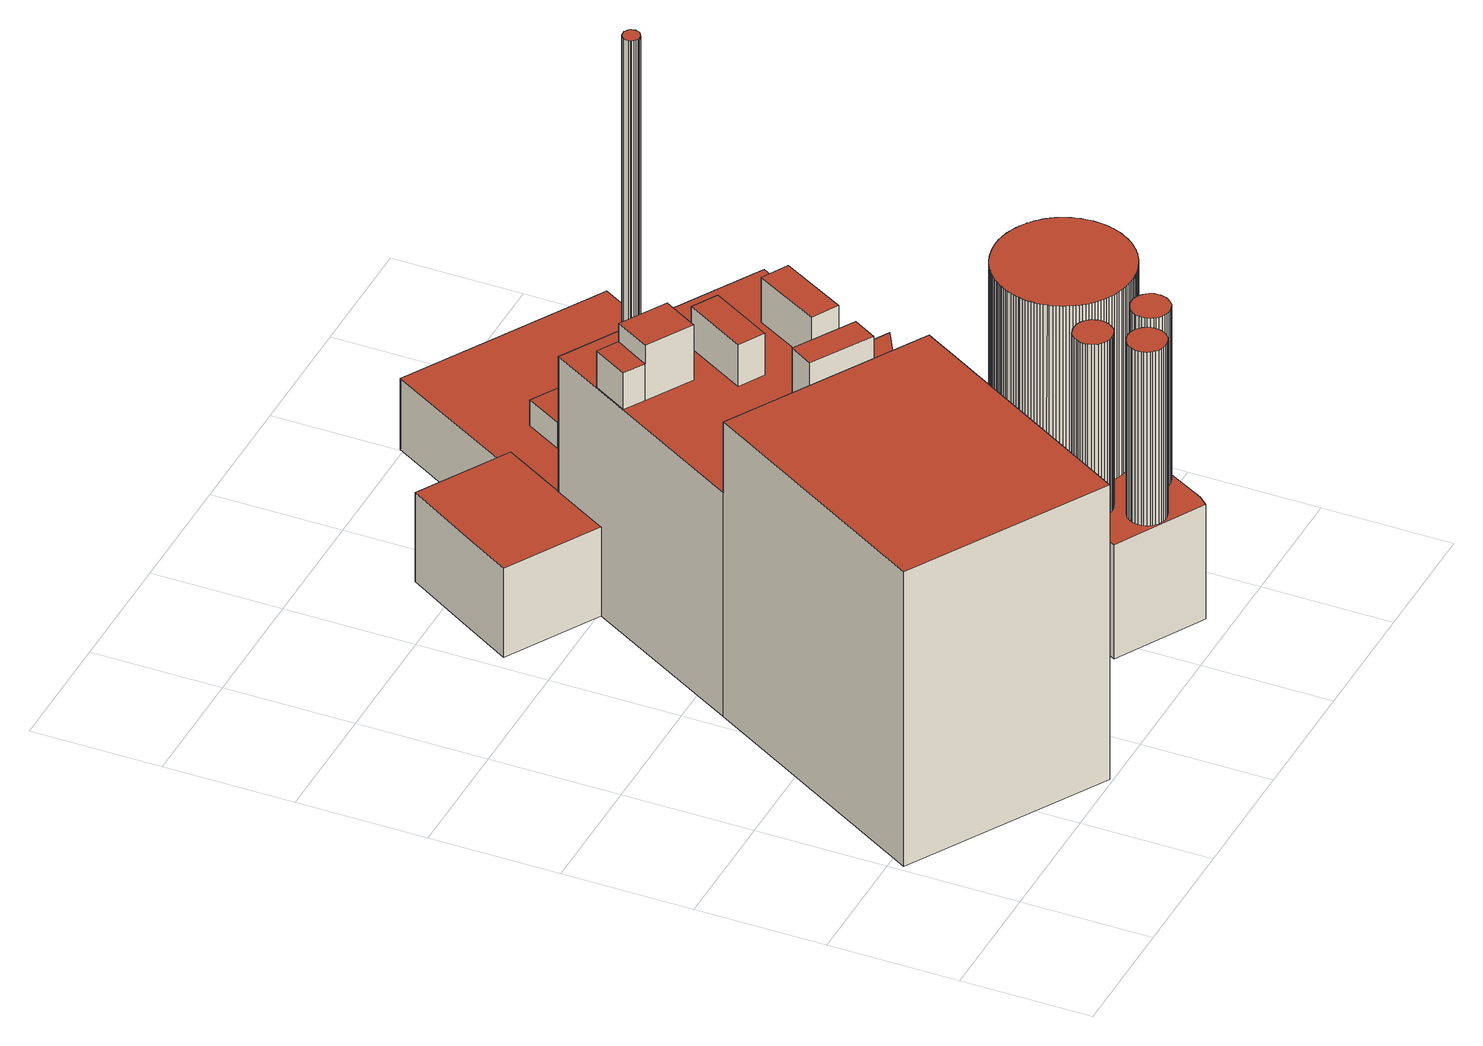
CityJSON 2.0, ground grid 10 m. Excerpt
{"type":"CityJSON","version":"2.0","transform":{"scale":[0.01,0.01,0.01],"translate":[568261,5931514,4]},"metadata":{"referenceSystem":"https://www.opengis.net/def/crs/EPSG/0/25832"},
"CityObjects":{
"building1":{"type":"Building","attributes":{"Grundfläche 2D":"705.606585","Grundhöhe NN":"4.768"},"children":["building1-1"],"geometry":[{"type":"MultiSurface","lod":"3","boundaries":[[[0,1,2,3]],[[4,5,6,7]],[[8,9,10,11]],[[12,13,14,15]],[[16,17,18,19,20,21],[22,23,24,25],[26,27,28,29],[30,31,32,33],[34,35,36,37]],[[38,39,40,41]],[[29,28,3,2]],[[27,42,0,3,28]],[[42,43,1,0]],[[29,2,1,43,26]],[[7,6,30,33]],[[33,32,4,7]],[[32,31,5,4]],[[6,5,31,30]],[[11,10,24,23]],[[8,11,23,22]],[[9,8,22,25]],[[10,9,25,24]],[[15,14,35,34]],[[12,15,34,37]],[[13,12,37,36]],[[36,35,14,13]],[[39,38,44,45]],[[39,45,46,18,40]],[[40,18,17,41]],[[41,17,47,44,38]],[[48,21,20,19,49,50]],[[47,17,16,21,48,51]],[[19,18,46,49]],[[44,47,51,48,50,49,46,45]]],"semantics":{"surfaces":[{"type":"RoofSurface"},{"type":"WallSurface"},{"type":"GroundSurface"}],"values":[0,0,0,0,0,0,1,1,1,1,1,1,1,1,1,1,1,1,1,1,1,1,1,1,1,1,1,1,1,2]}}]},
"building1-1":{"type":"BuildingInstallation","parents":["building1"],"geometry":[{"type":"MultiSurface","lod":"3","boundaries":[[[42,52,53,43]],[[52,42,27,54]],[[54,55,53,52]],[[55,26,43,53]]],"semantics":{"surfaces":[{"type":"RoofSurface"},{"type":"WallSurface"}],"values":[0,1,1,1]}}]},
"building2":{"type":"Building","attributes":{"Grundfläche 2D":"175.293828","Grundhöhe NN":"4.587"},"children":["building2-1","building2-2","building2-3"],"geometry":[{"type":"Solid","lod":"3","boundaries":[[[[56,57,58,59,60,61,62,63,64,65,66,67,68,69,70,71,72,73,74,75,76,77,78,79,80,81,82,83,84,85,86,87,88,89,90,91,92,93,94,95,96,97,98,99,100,101,102,103,104,105,106,107,108,109,110,111,112,113]],[[114,115,116,117,118,119,120,121,122,123]],[[124,125,126,127,128,129,130,131,132,133,134,135,136,137,138,139,140,141,142,143,144,145,146,147,148,149,150,151,152,153,154,155,156,157,158,159,160,161,162,163,164,165,166,167,168,169,170,171,172,173,174,175,176,177,178,179,180,181,182,183,184,185,186,187,188,189,190,191,192,193,194,195,196,197,198,199,200,201,202,203,204,205,206,207,208,209,210,211,212,213,214,215,216,217,218,219,220,221,222,223,224,225,226,227,228,229,230,231,232,233,234,235,236,237,238,239,240,241,242,243,244,245,246,247,248,249,250,251,252,253,254,255,256,257,258,259,260,261,262,263,264,265,266,267,268,269,270,271,272,273,274,275,276,277,278,279,280,281,282,283,284,285,286,287,288,289,290,291,292,293,294,295,296,297,298,299,300,301,302,303,304,305,306,307,308,309,310,311,312,313,314,315,316,317,318,319,320]],[[321,322,323,324,325,326,327,328,329,330,331]],[[332,333,334,335]],[[336,335,334]],[[337,338,339,340,341,342,343,344,345,332,335,346,347,348,349,350,351,352,353,354,355,356,357,358,359,360,361,362,363,364,365,366,367,368,369,370,371,372,373,374,375,376,377,378,379,380,381,382,383,384,385,386,387,388,389,390,391,392]],[[393,382,381]],[[391,394,395,392]],[[396,341,340]],[[118,397,398,119]],[[124,86,85,125]],[[125,85,84,126]],[[126,84,83,127]],[[127,83,82,128]],[[320,88,87,86,124]],[[399,400,300,299,298,297,401,402]],[[403,302,301,300,400,404]],[[405,304,303,302,403,406]],[[407,306,305,304,405,408]],[[307,306,407,409]],[[410,309,308,307,409,411]],[[412,311,310,309,410,413]],[[312,311,412,414]],[[415,314,313,312,414,416]],[[315,314,415,417]],[[316,315,417,418]],[[317,316,418,419]],[[318,317,419,420]],[[88,320,319,318,420,421,89]],[[128,82,81,129]],[[129,81,80,130]],[[130,80,79,131]],[[131,79,78,132]],[[132,78,77,133]],[[135,134,133,77,76,75]],[[72,138,137,136,135,75,74,73]],[[138,72,71,139]],[[139,71,70,140]],[[140,70,69,141]],[[141,69,68,142]],[[142,68,67,143]],[[143,67,66,144]],[[144,66,65,145]],[[145,65,64,146]],[[146,64,63,147]],[[147,63,62,148]],[[148,62,61,149]],[[149,61,60,150]],[[152,151,150,60,59,58]],[[152,58,57,153]],[[155,154,153,57,56,113]],[[155,113,112,156]],[[156,112,111,157]],[[159,158,157,111,110,109]],[[161,160,159,109,108,107]],[[163,162,161,107,106,105]],[[163,105,104,164]],[[164,104,103,165]],[[165,103,102,166]],[[166,102,101,167]],[[167,101,100,168]],[[168,100,99,169]],[[169,99,98,170]],[[170,98,97,171]],[[171,97,96,172]],[[172,96,422,423,173]],[[174,173,423,424]],[[175,174,424,425]],[[176,175,425,426]],[[177,176,426,427]],[[178,177,427,428]],[[179,178,428,429]],[[180,179,429,430]],[[181,180,430,431]],[[182,181,431,432]],[[183,182,432,433]],[[184,183,433,434]],[[185,184,434,435]],[[186,185,435,436]],[[187,186,436,437]],[[188,187,437,438]],[[189,188,438,439]],[[190,189,439,440]],[[191,190,440,441]],[[192,191,441,442]],[[193,192,442,443]],[[194,193,443,444]],[[195,194,444,445]],[[196,195,445,446]],[[197,196,446,447]],[[198,197,447,448]],[[199,198,448,449]],[[200,199,449,450]],[[201,200,450,451]],[[201,451,397,118,202]],[[202,118,117,203]],[[203,117,116,204]],[[204,116,115,205]],[[205,115,114,206]],[[206,114,123,207]],[[207,123,122,208]],[[208,122,121,209]],[[210,209,121,120,387]],[[384,213,212,211,210,387,386,385]],[[213,384,383,214]],[[214,383,382,215]],[[215,382,393,216]],[[216,393,381,217]],[[217,381,380,218]],[[218,380,379,219]],[[219,379,378,220]],[[375,222,221,220,378,377,376]],[[372,225,224,223,222,375,374,373]],[[227,226,225,372,371,370]],[[229,228,227,370,369,368]],[[229,368,367,230]],[[230,367,366,231]],[[231,366,365,232]],[[234,233,232,365,364,363]],[[235,234,363,362,361]],[[235,361,360,236]],[[357,239,238,237,236,360,359,358]],[[239,357,356,240]],[[240,356,355,241]],[[241,355,354,242]],[[242,354,353,243]],[[243,353,352,244]],[[246,245,244,352,351,350]],[[347,249,248,247,246,350,349,348]],[[251,250,249,347,346,335]],[[251,335,336,252]],[[252,336,334,253]],[[253,334,333,254]],[[254,333,332,255]],[[255,332,345,256]],[[256,345,344,257]],[[325,324,258,257,344,343]],[[258,324,323,259]],[[259,323,322,260]],[[260,322,321,261]],[[261,321,331,262]],[[262,331,330,263]],[[263,330,329,264]],[[264,329,328,265]],[[265,328,452,453,266]],[[454,268,267,266,453,455]],[[456,270,269,268,454,457]],[[458,272,271,270,456,459]],[[273,272,458,460]],[[274,273,460,461]],[[275,274,461,462]],[[276,275,462,463]],[[464,465,279,278,277,276,463,466]],[[280,279,465,467]],[[468,469,283,282,281,280,467,470]],[[284,283,469,471]],[[472,473,287,286,285,284,471,474]],[[288,287,473,475]],[[289,288,475,476]],[[477,291,290,289,476,478]],[[292,291,477,479]],[[293,292,479,480]],[[481,295,294,293,480,482]],[[401,297,296,295,481,483]],[[90,89,421,484]],[[91,90,484,485]],[[92,91,485,486]],[[487,488,422,96,95,94,93,92,486,489]],[[328,327,326,490,491,452]],[[388,387,120,119,389]],[[389,119,398,492,390]],[[391,390,492,493]],[[394,391,493,494]],[[395,394,494,495]],[[392,395,495,496]],[[337,392,496,497]],[[338,337,497,498]],[[499,340,339,338,498,500]],[[396,340,499,501]],[[396,501,490,326,341]],[[343,342,341,326,325]],[[414,412,413,410,411,409,407,408,405,406,403,404,400,399,402,401,483,481,482,480,479,477,478,476,475,473,472,474,471,469,468,470,467,465,464,466,463,462,461,460,458,459,456,457,454,455,453,452,491,490,501,499,500,498,497,496,495,494,493,492,398,397,451,450,449,448,447,446,445,444,443,442,441,440,439,438,437,436,435,434,433,432,431,430,429,428,427,426,425,424,423,422,488,487,489,486,485,484,421,420,419,418,417,415,416]]]],"semantics":{"surfaces":[{"type":"RoofSurface"},{"type":"WallSurface"},{"type":"GroundSurface"}],"values":[[0,0,0,0,0,0,0,0,0,0,1,1,1,1,1,1,1,1,1,1,1,1,1,1,1,1,1,1,1,1,1,1,1,1,1,1,1,1,1,1,1,1,1,1,1,1,1,1,1,1,1,1,1,1,1,1,1,1,1,1,1,1,1,1,1,1,1,1,1,1,1,1,1,1,1,1,1,1,1,1,1,1,1,1,1,1,1,1,1,1,1,1,1,1,1,1,1,1,1,1,1,1,1,1,1,1,1,1,1,1,1,1,1,1,1,1,1,1,1,1,1,1,1,1,1,1,1,1,1,1,1,1,1,1,1,1,1,1,1,1,1,1,1,1,1,1,1,1,1,1,1,1,1,1,1,1,1,1,1,1,1,1,1,1,1,1,1,1,1,1,1,1,1,1,1,1,1,1,1,1,1,1,2]]}}]},
"building2-1":{"type":"BuildingInstallation","parents":["building2"],"geometry":[{"type":"MultiSurface","lod":"3","boundaries":[[[502,503,504,505,506,507,508,509,510,511,512,513,514,515,516,517,518,519,520,521,522,523,524,525,526,527,528,529,530,531,532,533,534,535,536,537,538,539,540,541,542,543]],[[544,545,504,503]],[[546,547,542,541]],[[543,542,547,548]],[[548,549,502,543]],[[503,502,549,544]],[[545,550,505,504]],[[550,551,506,505]],[[551,552,507,506]],[[552,553,508,507]],[[553,554,509,508]],[[554,555,510,509]],[[555,556,511,510]],[[556,557,512,511]],[[557,558,513,512]],[[558,559,514,513]],[[559,560,515,514]],[[560,561,516,515]],[[561,562,517,516]],[[562,563,518,517]],[[563,564,519,518]],[[564,565,520,519]],[[565,566,521,520]],[[566,567,522,521]],[[567,568,523,522]],[[524,523,568,569]],[[525,524,569,570]],[[570,571,526,525]],[[527,526,571,572]],[[572,573,528,527]],[[529,528,573,574]],[[530,529,574,575]],[[531,530,575,576]],[[576,577,532,531]],[[533,532,577,578]],[[578,579,534,533]],[[579,580,535,534]],[[536,535,580,581]],[[537,536,581,582]],[[582,583,538,537]],[[583,584,539,538]],[[540,539,584,585]],[[585,546,541,540]]],"semantics":{"surfaces":[{"type":"RoofSurface"},{"type":"WallSurface"}],"values":[0,1,1,1,1,1,1,1,1,1,1,1,1,1,1,1,1,1,1,1,1,1,1,1,1,1,1,1,1,1,1,1,1,1,1,1,1,1,1,1,1,1,1]}}]},
"building2-2":{"type":"BuildingInstallation","parents":["building2"],"geometry":[{"type":"MultiSurface","lod":"3","boundaries":[[[586,587,588,589,590,591,592,593,594,595,596,597,598,599,600,601,602,603,604,605,606,607,608,609,610,611,612,613,614,615,616,617,618,619,620,621,622,623,624,625,626,627,628]],[[592,591,629,630]],[[630,631,593,592]],[[632,633,589,588]],[[633,634,590,589]],[[634,629,591,590]],[[631,635,594,593]],[[595,594,635,636]],[[596,595,636,637]],[[637,638,597,596]],[[598,597,638,639]],[[599,598,639,640]],[[640,641,600,599]],[[601,600,641,642]],[[642,643,602,601]],[[643,644,603,602]],[[644,645,604,603]],[[645,646,605,604]],[[646,647,606,605]],[[647,648,607,606]],[[648,649,608,607]],[[649,650,609,608]],[[650,651,610,609]],[[651,652,611,610]],[[652,653,612,611]],[[653,654,613,612]],[[654,655,614,613]],[[655,656,615,614]],[[616,615,656,657]],[[617,616,657,658]],[[618,617,658,659]],[[619,618,659,660]],[[660,661,620,619]],[[621,620,661,662]],[[622,621,662,663]],[[623,622,663,664]],[[624,623,664,665]],[[665,666,625,624]],[[666,667,626,625]],[[667,668,627,626]],[[668,669,628,627]],[[669,670,586,628]],[[670,671,587,586]],[[671,632,588,587]]],"semantics":{"surfaces":[{"type":"RoofSurface"},{"type":"WallSurface"}],"values":[0,1,1,1,1,1,1,1,1,1,1,1,1,1,1,1,1,1,1,1,1,1,1,1,1,1,1,1,1,1,1,1,1,1,1,1,1,1,1,1,1,1,1,1]}}]},
"building2-3":{"type":"BuildingInstallation","parents":["building2"],"geometry":[{"type":"MultiSurface","lod":"3","boundaries":[[[672,673,674,675,676,677,678,679,680,681,682,683,684,685,686,687,688,689,690,691,692,693,694,695,696,697,698,699,700,701,702,703,704,705,706,707,708,709,710,711,712,713,714,715,716,717,718,719,720]],[[721,722,676,675]],[[722,723,677,676]],[[724,725,673,672]],[[725,726,674,673]],[[726,721,675,674]],[[723,727,678,677]],[[727,728,679,678]],[[728,729,680,679]],[[729,730,681,680]],[[730,731,682,681]],[[731,732,683,682]],[[732,733,684,683]],[[733,734,685,684]],[[734,735,686,685]],[[735,736,687,686]],[[736,737,688,687]],[[689,688,737,738]],[[738,739,690,689]],[[691,690,739,740]],[[740,741,692,691]],[[741,742,693,692]],[[694,693,742,743]],[[743,744,695,694]],[[744,745,696,695]],[[697,696,745,746]],[[698,697,746,747]],[[747,748,699,698]],[[748,749,700,699]],[[749,750,701,700]],[[702,701,750,751]],[[703,702,751,752]],[[704,703,752,753]],[[753,754,755,706,705,704]],[[755,756,757,708,707,706]],[[709,708,757,758]],[[759,711,710,709,758,760]],[[761,713,712,711,759,762]],[[714,713,761,763]],[[715,714,763,764]],[[764,765,716,715]],[[765,766,717,716]],[[766,767,718,717]],[[767,768,719,718]],[[768,769,720,719]],[[769,724,672,720]]],"semantics":{"surfaces":[{"type":"RoofSurface"},{"type":"WallSurface"}],"values":[0,1,1,1,1,1,1,1,1,1,1,1,1,1,1,1,1,1,1,1,1,1,1,1,1,1,1,1,1,1,1,1,1,1,1,1,1,1,1,1,1,1,1,1,1,1]}}]},
"building3":{"type":"Building","attributes":{"Grundfläche 2D":"214.178175","Grundhöhe NN":"4.596"},"children":["building3-1","building3-2"],"geometry":[{"type":"Solid","lod":"3","boundaries":[[[[770,771,772,773,774,775,776,777,778,779,780,781,782,783,784,785,786,787,788,789,790,791,792,793,794,795,796,797,798,799,800,801,802,803,804,805,806,807,808,809,810,811,812,813,814,815,816,817,818,819,820,821,822,823,824,825,826,827,828,829,830,831,832,833]],[[834,835,836,837]],[[807,806,838,839]],[[808,807,839,840]],[[841,810,809,808,840,842]],[[811,810,841,843]],[[844,813,812,811,843,845]],[[846,815,814,813,844,847]],[[816,815,846,848]],[[849,850,819,818,817,816,848,851]],[[852,786,785,784,853,854]],[[855,788,787,786,852,856]],[[789,788,855,857]],[[790,789,857,858]],[[859,792,791,790,858,860]],[[793,792,859,861]],[[794,793,861,862]],[[863,864,797,796,795,794,862,865]],[[798,797,864,866]],[[806,805,867,838]],[[799,798,866,868]],[[869,801,800,799,868,870]],[[802,801,869,871]],[[872,867,805,804,803,802,871,873]],[[820,819,850,874]],[[875,822,821,820,874,876]],[[877,824,823,822,875,878]],[[825,824,877,879]],[[826,825,879,880]],[[881,834,828,827,826,880,882]],[[883,884,831,830,829,828,834,837,885]],[[886,833,832,831,884,887]],[[770,833,886,888]],[[889,772,771,770,888,890]],[[891,774,773,772,889,892]],[[893,776,775,774,891,894]],[[777,776,893,895]],[[896,779,778,777,895,897]],[[898,781,780,779,896,899]],[[900,853,784,783,782,781,898,901]],[[835,834,881,902]],[[836,835,902,903]],[[837,836,903,885]],[[880,879,877,878,875,876,874,850,849,851,848,846,847,844,845,843,841,842,840,839,838,867,872,873,871,869,870,868,866,864,863,865,862,861,859,860,858,857,855,856,852,854,853,900,901,898,899,896,897,895,893,894,891,892,889,890,888,886,887,884,883,885,903,902,881,882]]]],"semantics":{"surfaces":[{"type":"RoofSurface"},{"type":"WallSurface"},{"type":"GroundSurface"}],"values":[[0,0,1,1,1,1,1,1,1,1,1,1,1,1,1,1,1,1,1,1,1,1,1,1,1,1,1,1,1,1,1,1,1,1,1,1,1,1,1,1,1,1,1,2]]}}]},
"building3-1":{"type":"BuildingInstallation","parents":["building3"],"geometry":[{"type":"MultiSurface","lod":"3","boundaries":[[[904,905,906,907,908,909,910,911,912,913,914,915,916,917,918,919,920,921,922,923,924,925,926,927,928,929,930]],[[931,932,919,918]],[[920,919,932,933]],[[934,931,918,917]],[[933,935,921,920]],[[935,936,922,921]],[[923,922,936,937]],[[937,938,924,923]],[[938,939,940,926,925,924]],[[940,941,942,928,927,926]],[[942,943,929,928]],[[943,944,930,929]],[[944,945,904,930]],[[945,946,905,904]],[[946,947,906,905]],[[947,948,907,906]],[[948,949,908,907]],[[949,950,909,908]],[[910,909,950,951]],[[951,952,911,910]],[[912,911,952,953]],[[913,912,953,954]],[[914,913,954,955]],[[955,956,915,914]],[[916,915,956,957]],[[917,916,957,934]]],"semantics":{"surfaces":[{"type":"RoofSurface"},{"type":"WallSurface"}],"values":[0,1,1,1,1,1,1,1,1,1,1,1,1,1,1,1,1,1,1,1,1,1,1,1,1,1]}}]},
"building3-2":{"type":"BuildingInstallation","parents":["building3"],"geometry":[{"type":"MultiSurface","lod":"3","boundaries":[[[958,959,960,961,962,963,964,965,966,967,968,969,970,971,972,973,974,975,976,977,978,979,980,981,982,983]],[[984,985,960,959]],[[985,986,961,960]],[[987,984,959,958]],[[986,988,962,961]],[[988,989,963,962]],[[989,990,964,963]],[[990,991,965,964]],[[991,992,966,965]],[[992,993,967,966]],[[993,994,968,967]],[[994,995,969,968]],[[995,996,970,969]],[[996,997,971,970]],[[997,998,972,971]],[[998,999,973,972]],[[999,1000,974,973]],[[1000,1001,975,974]],[[1001,1002,976,975]],[[1002,1003,977,976]],[[1003,1004,978,977]],[[1004,1005,979,978]],[[1005,1006,980,979]],[[1006,1007,981,980]],[[1007,1008,982,981]],[[1008,1009,983,982]],[[1009,987,958,983]]],"semantics":{"surfaces":[{"type":"RoofSurface"},{"type":"WallSurface"}],"values":[0,1,1,1,1,1,1,1,1,1,1,1,1,1,1,1,1,1,1,1,1,1,1,1,1,1,1]}}]},
"building4":{"type":"Building","attributes":{"Grundfläche 2D":"410.062497","Grundhöhe NN":"4.757"},"children":["building4-1"],"geometry":[{"type":"Solid","lod":"3","boundaries":[[[[1010,1011,1012,1013]],[[1014,1015,1016,1017,1018,1019,1020],[1021,1022,1023,1024]],[[1025,1026,1027,1028,1029]],[[1022,1021,1013,1012]],[[1010,1013,1021,1024]],[[1011,1010,1024,1023]],[[1023,1022,1012,1011]],[[1018,1017,1016,1030,1031,1032]],[[1019,1018,1032,1033]],[[1019,1033,1034,1020]],[[1030,1016,1015,1014,1035,1036]],[[1026,1025,1037,1038]],[[1020,1027,1026,1038,1035,1014]],[[1027,1020,1034,1039,1028]],[[1025,1029,1028,1039,1040,1037]],[[1031,1030,1036,1035,1038,1037,1040,1039,1034,1033,1032]]]],"semantics":{"surfaces":[{"type":"RoofSurface"},{"type":"WallSurface"},{"type":"GroundSurface"}],"values":[[0,0,0,1,1,1,1,1,1,1,1,1,1,1,1,2]]}}]},
"building4-1":{"type":"BuildingInstallation","parents":["building4"],"geometry":[{"type":"MultiSurface","lod":"3","boundaries":[[[1041,1042,1043,1044,1045,1046,1047,1048,1049,1050,1051,1052,1053,1054,1055,1056,1057,1058,1059,1060,1061,1062,1063]],[[1046,1045,1064,1065]],[[1047,1046,1065,1066]],[[1067,1049,1048,1047,1066,1068]],[[1069,1051,1050,1049,1067,1070]],[[1071,1053,1052,1051,1069,1072]],[[1073,1055,1054,1053,1071,1074]],[[1056,1055,1073,1075]],[[1057,1056,1075,1076]],[[1058,1057,1076,1077]],[[1059,1058,1077,1078]],[[1060,1059,1078,1079]],[[1061,1060,1079,1080]],[[1062,1061,1080,1081]],[[1063,1062,1081,1082]],[[1041,1063,1082,1083]],[[1042,1041,1083,1084]],[[1043,1042,1084,1085]],[[1044,1043,1085,1086]],[[1045,1044,1086,1064]]],"semantics":{"surfaces":[{"type":"RoofSurface"},{"type":"WallSurface"}],"values":[0,1,1,1,1,1,1,1,1,1,1,1,1,1,1,1,1,1,1,1]}}]}
},
"vertices":[
[2007,3928,2447],[1848,3657,2447],[2202,3451,2447],[2360,3722,2447],[2259,3142,2333],[2456,3030,2333],[2726,3506,2333],[2529,3618,2333],[3202,3192,2362],[3001,3304,2362],[2719,2797,2362],[2921,2685,2362],[2237,2593,2362],[2696,2322,2362],[2803,2504,2362],[2345,2775,2362],[1811,3969,1980],[1093,2728,1980],[2592,1857,1980],[3567,3537,1980],[3555,3543,1980],[2064,4406,1980],[3202,3192,1980],[2921,2685,1980],[2719,2797,1980],[3001,3304,1980],[1848,3657,1980],[2007,3928,1980],[2360,3722,1980],[2202,3451,1980],[2726,3506,1980],[2456,3030,1980],[2259,3142,1980],[2529,3618,1980],[2345,2775,1980],[2803,2504,1980],[2696,2322,1980],[2237,2593,1980],[26,885,2584],[1524,15,2584],[2592,1857,2584],[1093,2728,2584],[2007,3928,2292],[1848,3657,2292],[26,885,77],[1524,15,77],[2592,1857,77],[1093,2728,77],[2064,4406,77],[3567,3537,77],[3555,3543,77],[1811,3969,77],
[1849,4020,2292],[1691,3749,2292],[1849,4020,1980],[1691,3749,1980],
[3610,853,1030],[3602,855,1030],[3588,858,1030],[3580,861,1030],[3558,867,1030],[3537,875,1030],[3516,884,1030],[3495,893,1030],[3475,904,1030],[3455,915,1030],[3436,927,1030],[3418,940,1030],[3399,954,1030],[3382,968,1030],[3365,984,1030],[3349,1000,1030],[3335,1016,1030],[3334,1017,1030],[3328,1024,1030],[3319,1034,1030],[3308,1049,1030],[3306,1052,1030],[3293,1071,1030],[3281,1090,1030],[3269,1110,1030],[3259,1130,1030],[3249,1150,1030],[3241,1172,1030],[3233,1193,1030],[3226,1215,1030],[3221,1237,1030],[3219,1247,1030],[3216,1259,1030],[3214,1270,1030],[2828,570,1030],[3510,193,1030],[3576,263,1030],[3696,482,1030],[3806,683,1030],[3883,822,1030],[3914,879,1030],[3893,871,1030],[3871,864,1030],[3850,857,1030],[3828,852,1030],[3805,848,1030],[3783,845,1030],[3760,842,1030],[3738,841,1030],[3715,841,1030],[3699,841,1030],[3692,842,1030],[3691,842,1030],[3669,843,1030],[3659,845,1030],[3647,846,1030],[3626,850,1030],[3624,850,1030],[4208,1516,1030],[4215,1495,1030],[4220,1473,1030],[4225,1450,1030],[4227,1439,1030],[4283,1540,1030],[4172,1599,1030],[4182,1579,1030],[4192,1558,1030],[4200,1537,1030],[3221,1237,2603],[3226,1215,2603],[3233,1193,2603],[3241,1172,2603],[3249,1150,2603],[3259,1130,2603],[3269,1110,2603],[3281,1090,2603],[3293,1071,2603],[3306,1052,2603],[3308,1049,2603],[3319,1034,2603],[3328,1024,2603],[3334,1017,2603],[3335,1016,2603],[3349,1000,2603],[3365,984,2603],[3382,968,2603],[3399,954,2603],[3418,940,2603],[3436,927,2603],[3455,915,2603],[3475,904,2603],[3495,893,2603],[3516,884,2603],[3537,875,2603],[3558,867,2603],[3580,861,2603],[3588,858,2603],[3602,855,2603],[3610,853,2603],[3624,850,2603],[3626,850,2603],[3647,846,2603],[3659,845,2603],[3669,843,2603],[3691,842,2603],[3692,842,2603],[3699,841,2603],[3715,841,2603],[3738,841,2603],[3760,842,2603],[3783,845,2603],[3805,848,2603],[3828,852,2603],[3850,857,2603],[3871,864,2603],[3893,871,2603],[3914,879,2603],[3936,888,2603],[3956,898,2603],[3976,909,2603],[3995,921,2603],[4014,933,2603],[4033,947,2603],[4051,961,2603],[4067,976,2603],[4084,992,2603],[4099,1008,2603],[4115,1025,2603],[4129,1043,2603],[4142,1061,2603],[4155,1080,2603],[4166,1100,2603],[4177,1120,2603],[4187,1140,2603],[4196,1161,2603],[4204,1182,2603],[4211,1204,2603],[4218,1225,2603],[4223,1248,2603],[4227,1270,2603],[4230,1292,2603],[4232,1315,2603],[4233,1338,2603],[4234,1360,2603],[4233,1383,2603],[4231,1406,2603],[4227,1439,2603],[4225,1450,2603],[4220,1473,2603],[4215,1495,2603],[4208,1516,2603],[4200,1537,2603],[4192,1558,2603],[4182,1579,2603],[4172,1599,2603],[4164,1613,2603],[4160,1620,2603],[4153,1633,2603],[4148,1639,2603],[4140,1652,2603],[4135,1658,2603],[4127,1671,2603],[4123,1677,2603],[4113,1689,2603],[4108,1694,2603],[4092,1710,2603],[4081,1720,2603],[4075,1726,2603],[4064,1736,2603],[4058,1741,2603],[4047,1751,2603],[4041,1756,2603],[4029,1765,2603],[4023,1770,2603],[4011,1778,2603],[3992,1790,2603],[3985,1794,2603],[3972,1802,2603],[3966,1806,2603],[3945,1816,2603],[3932,1822,2603],[3925,1825,2603],[3911,1831,2603],[3904,1834,2603],[3890,1839,2603],[3882,1842,2603],[3868,1846,2603],[3860,1849,2603],[3846,1852,2603],[3839,1854,2603],[3824,1858,2603],[3816,1859,2603],[3802,1862,2603],[3794,1864,2603],[3781,1867,2603],[3772,1869,2603],[3757,1867,2603],[3749,1868,2603],[3734,1868,2603],[3726,1869,2603],[3712,1868,2603],[3703,1868,2603],[3679,1867,2603],[3657,1865,2603],[3635,1862,2603],[3613,1857,2603],[3591,1852,2603],[3569,1846,2603],[3548,1839,2603],[3527,1831,2603],[3514,1825,2603],[3506,1821,2603],[3494,1815,2603],[3485,1811,2603],[3473,1805,2603],[3466,1800,2603],[3454,1793,2603],[3446,1788,2603],[3435,1781,2603],[3427,1776,2603],[3416,1768,2603],[3409,1762,2603],[3398,1754,2603],[3391,1748,2603],[3381,1739,2603],[3374,1733,2603],[3364,1724,2603],[3357,1718,2603],[3348,1708,2603],[3342,1701,2603],[3333,1691,2603],[3327,1684,2603],[3318,1674,2603],[3305,1655,2603],[3299,1648,2603],[3292,1637,2603],[3287,1629,2603],[3275,1609,2603],[3269,1598,2603],[3264,1590,2603],[3258,1578,2603],[3254,1569,2603],[3249,1557,2603],[3245,1548,2603],[3240,1536,2603],[3237,1527,2603],[3233,1514,2603],[3230,1506,2603],[3226,1493,2603],[3224,1484,2603],[3220,1471,2603],[3218,1462,2603],[3216,1448,2603],[3214,1439,2603],[3212,1426,2603],[3211,1417,2603],[3209,1394,2603],[3208,1381,2603],[3207,1372,2603],[3208,1349,2603],[3208,1326,2603],[3210,1303,2603],[3212,1281,2603],[3216,1259,2603],[3219,1247,2603],[3613,1857,1030],[3635,1862,1030],[3657,1865,1030],[3679,1867,1030],[3690,1867,1030],[3579,1929,1030],[3550,1874,1030],[3527,1831,1030],[3548,1839,1030],[3569,1846,1030],[3591,1852,1030],[3726,1869,1096],[3734,1868,1094],[3749,1868,1088],[3772,1869,1077],[3757,1867,1085],[3811,2170,835],[3799,2149,856],[3794,2152,856],[3725,2190,856],[3579,1929,1113],[3620,1906,1113],[3690,1867,1113],[3703,1868,1107],[3712,1868,1103],[3781,1867,1075],[3794,1864,1072],[3802,1862,1070],[3816,1859,1066],[3824,1858,1064],[3839,1854,1061],[3846,1852,1059],[3860,1849,1056],[3868,1846,1055],[3882,1842,1052],[3890,1839,1051],[3904,1834,1049],[3911,1831,1048],[3925,1825,1047],[3932,1822,1046],[3945,1816,1045],[3952,1813,1045],[3966,1806,1045],[3972,1802,1045],[3985,1794,1045],[3992,1790,1046],[4011,1778,1047],[4023,1770,1048],[4029,1765,1049],[4041,1756,1051],[4047,1751,1052],[4058,1741,1055],[4064,1736,1057],[4075,1726,1060],[4081,1720,1061],[4092,1710,1064],[4097,1705,1066],[4108,1694,1070],[4113,1689,1071],[4123,1677,1076],[4127,1671,1079],[4140,1652,1088],[4148,1639,1094],[4153,1633,1097],[4160,1620,1104],[4164,1613,1107],[4172,1599,1115],[4219,1574,1114],[4283,1540,1113],[4440,1823,835],[4382,1855,835],[3838,2155,835],[4135,1658,1086],[4500,2069,835],[3956,2369,835],[3724,2191,856],[4227,1439,59],[4283,1540,59],[3245,1548,59],[3240,1536,59],[3254,1569,59],[3249,1557,59],[3233,1514,59],[3237,1527,59],[3226,1493,59],[3230,1506,59],[3220,1471,59],[3224,1484,59],[3218,1462,59],[3214,1439,59],[3216,1448,59],[3211,1417,59],[3212,1426,59],[3209,1394,59],[3207,1372,59],[3208,1381,59],[3208,1349,59],[3208,1326,59],[3210,1303,59],[3212,1281,59],[3214,1270,59],[3914,879,59],[3936,888,59],[3956,898,59],[3976,909,59],[3995,921,59],[4014,933,59],[4033,947,59],[4051,961,59],[4067,976,59],[4084,992,59],[4099,1008,59],[4115,1025,59],[4129,1043,59],[4142,1061,59],[4155,1080,59],[4166,1100,59],[4177,1120,59],[4187,1140,59],[4196,1161,59],[4204,1182,59],[4211,1204,59],[4218,1225,59],[4223,1248,59],[4227,1270,59],[4230,1292,59],[4232,1315,59],[4233,1338,59],[4234,1360,59],[4233,1383,59],[4231,1406,59],[3527,1831,59],[3514,1825,59],[3494,1815,59],[3506,1821,59],[3473,1805,59],[3485,1811,59],[3454,1793,59],[3466,1800,59],[3446,1788,59],[3435,1781,59],[3427,1776,59],[3416,1768,59],[3398,1754,59],[3391,1748,59],[3409,1762,59],[3381,1739,59],[3364,1724,59],[3357,1718,59],[3374,1733,59],[3348,1708,59],[3333,1691,59],[3327,1684,59],[3342,1701,59],[3318,1674,59],[3305,1655,59],[3292,1637,59],[3299,1648,59],[3287,1629,59],[3275,1609,59],[3264,1590,59],[3269,1598,59],[3258,1578,59],[2828,570,59],[3510,193,59],[3576,263,59],[3806,683,59],[3883,822,59],[3696,482,59],[3579,1929,59],[3550,1874,59],[4440,1823,59],[4382,1855,59],[4500,2069,59],[3956,2369,59],[3838,2155,59],[3811,2170,59],[3799,2149,59],[3725,2190,59],[3794,2152,59],[3724,2191,59],
[3037,882,2508],[3038,867,2508],[3044,843,2508],[3054,822,2508],[3067,801,2508],[3083,783,2508],[3103,770,2508],[3123,758,2508],[3141,752,2508],[3152,749,2508],[3176,747,2508],[3201,747,2508],[3224,754,2508],[3246,762,2508],[3256,768,2508],[3276,782,2508],[3292,801,2508],[3306,820,2508],[3316,842,2508],[3321,866,2508],[3324,886,2508],[3323,914,2508],[3315,937,2508],[3307,959,2508],[3294,979,2508],[3285,988,2508],[3268,1005,2508],[3258,1011,2508],[3237,1023,2508],[3219,1029,2508],[3208,1032,2508],[3184,1033,2508],[3160,1033,2508],[3136,1026,2508],[3114,1019,2508],[3093,1006,2508],[3076,989,2508],[3067,980,2508],[3055,960,2508],[3044,938,2508],[3041,927,2508],[3037,906,2508],[3038,867,1030],[3044,843,1030],[3044,938,1030],[3041,927,1030],[3037,906,1030],[3037,882,1030],[3054,822,1030],[3067,801,1030],[3083,783,1030],[3103,770,1030],[3123,758,1030],[3141,752,1030],[3152,749,1030],[3176,747,1030],[3201,747,1030],[3224,754,1030],[3246,762,1030],[3256,768,1030],[3276,782,1030],[3292,801,1030],[3306,820,1030],[3316,842,1030],[3321,866,1030],[3324,886,1030],[3323,914,1030],[3315,937,1030],[3307,959,1030],[3294,979,1030],[3285,988,1030],[3268,1005,1030],[3258,1011,1030],[3237,1023,1030],[3219,1029,1030],[3208,1032,1030],[3184,1033,1030],[3160,1033,1030],[3136,1026,1030],[3114,1019,1030],[3093,1006,1030],[3076,989,1030],[3067,980,1030],[3055,960,1030],
[3137,602,2508],[3125,581,2508],[3118,567,2508],[3113,544,2508],[3109,520,2508],[3111,493,2508],[3114,481,2508],[3121,458,2508],[3133,437,2508],[3140,427,2508],[3157,411,2508],[3175,395,2508],[3197,383,2508],[3214,378,2508],[3238,373,2508],[3262,373,2508],[3274,373,2508],[3297,379,2508],[3309,383,2508],[3330,395,2508],[3349,408,2508],[3366,426,2508],[3379,446,2508],[3385,457,2508],[3392,480,2508],[3397,504,2508],[3396,528,2508],[3394,551,2508],[3386,574,2508],[3380,585,2508],[3367,605,2508],[3350,622,2508],[3331,638,2508],[3321,643,2508],[3299,653,2508],[3287,656,2508],[3269,660,2508],[3251,660,2508],[3227,658,2508],[3204,651,2508],[3187,645,2508],[3167,631,2508],[3153,620,2508],[3111,493,1030],[3114,481,1030],[3121,458,1030],[3118,567,1030],[3113,544,1030],[3109,520,1030],[3133,437,1030],[3140,427,1030],[3157,411,1030],[3175,395,1030],[3197,383,1030],[3214,378,1030],[3238,373,1030],[3262,373,1030],[3274,373,1030],[3297,379,1030],[3309,383,1030],[3330,395,1030],[3349,408,1030],[3366,426,1030],[3379,446,1030],[3385,457,1030],[3392,480,1030],[3397,504,1030],[3396,528,1030],[3394,551,1030],[3386,574,1030],[3380,585,1030],[3367,605,1030],[3350,622,1030],[3331,638,1030],[3321,643,1030],[3299,653,1030],[3287,656,1030],[3269,660,1030],[3251,660,1030],[3227,658,1030],[3204,651,1030],[3187,645,1030],[3167,631,1030],[3153,620,1030],[3137,602,1030],[3125,581,1030],
[3484,707,2508],[3479,683,2508],[3475,659,2508],[3477,632,2508],[3480,621,2508],[3487,597,2508],[3499,577,2508],[3506,567,2508],[3523,550,2508],[3541,534,2508],[3563,524,2508],[3580,517,2508],[3603,512,2508],[3627,512,2508],[3640,512,2508],[3663,519,2508],[3674,522,2508],[3696,533,2508],[3705,541,2508],[3723,557,2508],[3732,565,2508],[3745,586,2508],[3751,596,2508],[3757,619,2508],[3763,643,2508],[3762,667,2508],[3759,691,2508],[3751,713,2508],[3746,725,2508],[3733,745,2508],[3715,762,2508],[3697,777,2508],[3686,783,2508],[3669,791,2508],[3664,793,2508],[3658,794,2508],[3653,796,2508],[3635,799,2508],[3625,799,2508],[3617,799,2508],[3606,798,2508],[3599,798,2508],[3587,796,2508],[3570,791,2508],[3553,784,2508],[3533,770,2508],[3519,759,2508],[3503,741,2508],[3491,720,2508],[3477,632,1030],[3480,621,1030],[3487,597,1030],[3484,707,1030],[3479,683,1030],[3475,659,1030],[3499,577,1030],[3506,567,1030],[3523,550,1030],[3541,534,1030],[3563,524,1030],[3580,517,1030],[3603,512,1030],[3627,512,1030],[3640,512,1030],[3663,519,1030],[3674,522,1030],[3696,533,1030],[3705,541,1030],[3723,557,1030],[3732,565,1030],[3745,586,1030],[3751,596,1030],[3757,619,1030],[3763,643,1030],[3762,667,1030],[3759,691,1030],[3751,713,1030],[3746,725,1030],[3733,745,1030],[3715,762,1030],[3697,777,1030],[3686,783,1030],[3669,791,1030],[3664,793,1030],[3658,794,1030],[3653,796,1030],[3635,799,1030],[3617,799,1030],[3625,799,1030],[3599,798,1030],[3606,798,1030],[3587,796,1030],[3570,791,1030],[3553,784,1030],[3533,770,1030],[3519,759,1030],[3503,741,1030],[3491,720,1030],
[3211,1417,963],[3212,1426,963],[3214,1439,963],[3216,1448,963],[3218,1462,963],[3220,1471,963],[3224,1484,963],[3226,1493,963],[3230,1506,963],[3233,1514,963],[3237,1527,963],[3240,1536,963],[3245,1548,963],[3249,1557,963],[3254,1569,963],[3258,1578,963],[3264,1590,963],[3269,1598,963],[3275,1609,963],[3287,1629,963],[3292,1637,963],[3299,1648,963],[3305,1655,963],[3318,1674,963],[3327,1684,963],[3333,1691,963],[3342,1701,963],[3348,1708,963],[3357,1718,963],[3364,1724,963],[3374,1733,963],[3381,1739,963],[3391,1748,963],[3398,1754,963],[3409,1762,963],[3416,1768,963],[3427,1776,963],[3435,1781,963],[3446,1788,963],[3454,1793,963],[3466,1800,963],[3473,1805,963],[3485,1811,963],[3494,1815,963],[3506,1821,963],[3514,1825,963],[3527,1831,963],[3550,1874,963],[3579,1929,963],[3724,2191,963],[3725,2190,963],[3794,2152,963],[3799,2149,963],[3811,2170,963],[4198,2841,963],[4511,3022,963],[3579,3558,963],[3567,3537,963],[2536,1761,963],[3163,1398,963],[3188,1384,963],[3207,1372,963],[3208,1381,963],[3209,1394,963],[2536,1761,648],[2281,1320,648],[2908,957,648],[3163,1398,648],[3427,1776,60],[3435,1781,60],[3446,1788,60],[3466,1800,60],[3454,1793,60],[3473,1805,60],[3494,1815,60],[3485,1811,60],[3514,1825,60],[3506,1821,60],[3527,1831,60],[3579,1929,60],[3724,2191,60],[3550,1874,60],[3264,1590,60],[3254,1569,60],[3258,1578,60],[3275,1609,60],[3269,1598,60],[3287,1629,60],[3292,1637,60],[3305,1655,60],[3299,1648,60],[3318,1674,60],[3327,1684,60],[3342,1701,60],[3348,1708,60],[3333,1691,60],[3357,1718,60],[3416,1768,60],[3364,1724,60],[3381,1739,60],[3374,1733,60],[3391,1748,60],[3409,1762,60],[3398,1754,60],[3725,2190,60],[3799,2149,60],[3794,2152,60],[4198,2841,60],[3811,2170,60],[4511,3022,60],[3579,3558,60],[2536,1761,60],[3567,3537,60],[3188,1384,60],[3207,1372,60],[3163,1398,60],[3209,1394,60],[3208,1381,60],[3211,1417,60],[3214,1439,60],[3212,1426,60],[3218,1462,60],[3216,1448,60],[3224,1484,60],[3220,1471,60],[3226,1493,60],[3233,1514,60],[3230,1506,60],[3240,1536,60],[3237,1527,60],[3249,1557,60],[3245,1548,60],[2281,1320,60],[2908,957,60],
[2826,2052,1826],[2798,2038,1826],[2775,2017,1826],[2757,1991,1826],[2747,1961,1826],[2744,1930,1826],[2750,1899,1826],[2763,1870,1826],[2783,1846,1826],[2808,1828,1826],[2837,1816,1826],[2868,1812,1826],[2899,1816,1826],[2928,1828,1826],[2953,1847,1826],[2967,1863,1826],[2982,1890,1826],[2990,1920,1826],[2990,1952,1826],[2982,1982,1826],[2966,2009,1826],[2948,2028,1826],[2944,2032,1826],[2937,2037,1826],[2918,2048,1826],[2888,2057,1826],[2857,2058,1826],[2953,1847,963],[2967,1863,963],[2982,1890,963],[2928,1828,963],[2990,1920,963],[2990,1952,963],[2982,1982,963],[2966,2009,963],[2948,2028,963],[2944,2032,963],[2937,2037,963],[2918,2048,963],[2888,2057,963],[2857,2058,963],[2826,2052,963],[2798,2038,963],[2775,2017,963],[2757,1991,963],[2747,1961,963],[2744,1930,963],[2750,1899,963],[2763,1870,963],[2783,1846,963],[2808,1828,963],[2837,1816,963],[2868,1812,963],[2899,1816,963],
[3086,2084,1826],[3111,2103,1826],[3124,2119,1826],[3140,2146,1826],[3147,2176,1826],[3147,2208,1826],[3139,2238,1826],[3124,2266,1826],[3102,2288,1826],[3076,2304,1826],[3045,2313,1826],[3014,2315,1826],[2984,2308,1826],[2956,2294,1826],[2932,2273,1826],[2915,2247,1826],[2905,2217,1826],[2902,2186,1826],[2907,2155,1826],[2920,2127,1826],[2940,2102,1826],[2966,2084,1826],[2992,2074,1826],[2995,2072,1826],[3026,2069,1826],[3057,2073,1826],[3111,2103,963],[3124,2119,963],[3140,2146,963],[3086,2084,963],[3147,2176,963],[3147,2208,963],[3139,2238,963],[3124,2266,963],[3102,2288,963],[3076,2304,963],[3045,2313,963],[3014,2315,963],[2984,2308,963],[2956,2294,963],[2932,2273,963],[2915,2247,963],[2905,2217,963],[2902,2186,963],[2907,2155,963],[2920,2127,963],[2940,2102,963],[2966,2084,963],[2992,2074,963],[2995,2072,963],[3026,2069,963],[3057,2073,963],
[2866,4986,896],[2707,4708,896],[3063,4504,896],[3222,4782,896],[2064,4406,681],[3555,3543,681],[3567,3537,681],[3579,3558,681],[4500,5145,681],[2996,6017,681],[2346,4894,681],[3222,4782,681],[3063,4504,681],[2707,4708,681],[2866,4986,681],[1099,4381,832],[1811,3969,832],[2346,4894,832],[1649,5295,832],[1304,4724,832],[3567,3537,76],[3579,3558,76],[4500,5145,76],[2996,6017,76],[2346,4894,76],[2064,4406,76],[3555,3543,76],[1099,4381,76],[1811,3969,76],[1649,5295,76],[1304,4724,76],
[4163,4746,3229],[4169,4761,3229],[4173,4775,3229],[4174,4782,3229],[4168,4812,3229],[4164,4818,3229],[4154,4831,3229],[4140,4839,3229],[4126,4847,3229],[4103,4846,3229],[4087,4845,3229],[4063,4825,3229],[4050,4815,3229],[4046,4793,3229],[4044,4779,3229],[4047,4764,3229],[4050,4756,3229],[4059,4743,3229],[4070,4732,3229],[4084,4725,3229],[4099,4719,3229],[4107,4719,3229],[4123,4721,3229],[4168,4812,681],[4164,4818,681],[4154,4831,681],[4126,4847,681],[4140,4839,681],[4087,4845,681],[4103,4846,681],[4050,4815,681],[4063,4825,681],[4044,4779,681],[4046,4793,681],[4047,4764,681],[4050,4756,681],[4059,4743,681],[4070,4732,681],[4084,4725,681],[4099,4719,681],[4107,4719,681],[4123,4721,681],[4163,4746,681],[4169,4761,681],[4173,4775,681],[4174,4782,681]
]}
